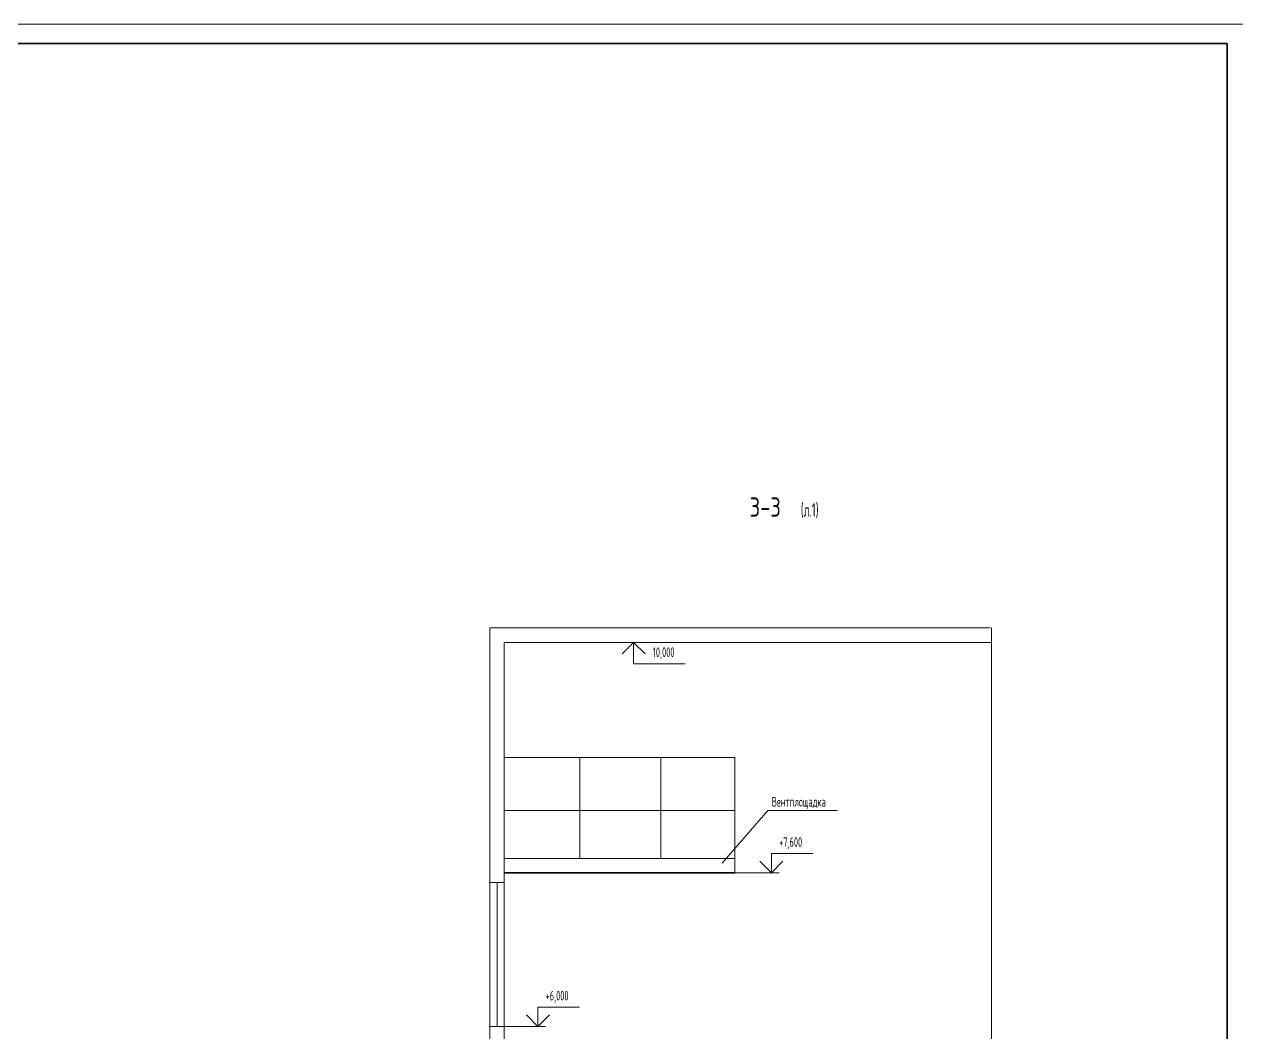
# Model space of a CAD drawing. Header units: millimetres. Extents: x -2281 to 5887, y 0 to 4166.
# Drawn here: x 3886.9 to 4202.5, y 331.6 to 594 of the extents above; entities that cross this region are included whole.
import ezdxf

# ---------------------------------------------------------------- set-up
doc = ezdxf.new("R2010")
doc.units = ezdxf.units.MM
for name, pattern in [('K5LT_BASIC', [0]), ('K5LT_THIN', [0]), ('K5LT_THIN_INCLUDED_TO_HATCHING', [0])]:
    doc.linetypes.add(name, pattern=pattern)
doc.layers.add('Системный слой', color=7, linetype='Continuous')
doc.styles.add('KTEXTSTYLE', font='GOST_AU.SHX', dxfattribs={"width": 0.96, "height": 5})

# ---------------------------------------------------------------- blocks, each defined once
blk = doc.blocks.new('U2')
at = {"layer": 'Системный слой', "color": 7, "linetype": 'K5LT_THIN_INCLUDED_TO_HATCHING', "lineweight": 13}
for p, q in [((4138.7, 436.9), (4138.7, 310.28)), ((4138.7, 310.28), (4143.7, 308.28)), ((4143.7, 308.28), (4133.7, 304.28)), ((4133.7, 304.28), (4138.7, 302.28)), ((4138.7, 302.28), (4138.7, 175.67))]:
    blk.add_line(p, q, dxfattribs=at)
blk = doc.blocks.new('U497')
at = {"layer": 'Системный слой', "color": 7, "linetype": 'K5LT_THIN', "lineweight": 13}
for p, q in [((4041.63, 433.14), (4047.51, 433.14)), ((4045.51, 433.14), (4042.51, 430.14)), ((4048.51, 430.14), (4045.51, 433.14)), ((4045.51, 433.14), (4045.51, 427.57)), ((4045.51, 427.57), (4058.93, 427.57))]:
    blk.add_line(p, q, dxfattribs=at)
at = {"layer": 'Системный слой', "color": 7, "insert": (4050.51, 431.84), "char_height": 2.5, "attachment_point": 1, "style": 'KTEXTSTYLE'}
blk.add_mtext('\\H3.5;\\W0.965;\\Q15;\\Q0;\\W0.715;\\H2.50;10,000', dxfattribs=at)
blk = doc.blocks.new('U500')
at = {"layer": 'Системный слой', "color": 7, "linetype": 'K5LT_THIN', "lineweight": 13}
for p, q in [((4020.6, 333.17), (4020.6, 338.17)), ((4020.6, 338.17), (4031.42, 338.17)), ((4017.6, 336.17), (4020.6, 333.17)), ((4020.6, 333.17), (4023.6, 336.17)), ((4011.85, 333.17), (4022.6, 333.17))]:
    blk.add_line(p, q, dxfattribs=at)
at = {"layer": 'Системный слой', "color": 7, "insert": (4022.6, 342.44), "char_height": 2.5, "attachment_point": 1, "style": 'KTEXTSTYLE'}
blk.add_mtext('\\H3.5;\\W0.965;\\Q15;\\Q0;\\W0.715;\\H2.50;+6,000', dxfattribs=at)
blk = doc.blocks.new('U502')
at = {"layer": 'Системный слой', "color": 7, "linetype": 'K5LT_THIN', "lineweight": 13}
for p, q in [((4078.39, 376.16), (4081.39, 373.16)), ((4081.39, 373.16), (4081.39, 378.16)), ((4081.39, 378.16), (4092.2, 378.16)), ((4081.39, 373.16), (4084.39, 376.16)), ((4071.85, 373.16), (4083.39, 373.16))]:
    blk.add_line(p, q, dxfattribs=at)
at = {"layer": 'Системный слой', "color": 7, "insert": (4083.39, 382.43), "char_height": 2.5, "attachment_point": 1, "style": 'KTEXTSTYLE'}
blk.add_mtext('\\H3.5;\\W0.965;\\Q15;\\Q0;\\W0.715;\\H2.50;+7,600', dxfattribs=at)
blk = doc.blocks.new('U503')
at = {"layer": 'Системный слой', "color": 7, "linetype": 'K5LT_THIN', "lineweight": 13}
for q in [(4068.55, 375.68), (4098.54, 389.41)]:
    blk.add_line((4080.47, 389.41), q, dxfattribs=at)
at = {"layer": 'Системный слой', "color": 7, "insert": (4081.47, 392.91), "char_height": 2.5, "attachment_point": 1, "style": 'KTEXTSTYLE'}
blk.add_mtext('\\H3.5;\\W0.965;\\Q15;\\Q0;\\W0.715;\\H2.50;Вентплощадка', dxfattribs=at)

msp = doc.modelspace()

# ---------------------------------------------------------------- hatches: boundary and pattern name
at = {"layer": 'Системный слой', "true_color": 0xff0000}
h = msp.add_hatch(dxfattribs=at)
h.set_pattern_fill('', color=1, angle=90, style=0, pattern_type=0)
h.set_pattern_definition([(135, (0, 0), (-1.7960512, -1.7960512), [])])
h.paths.add_polyline_path([(3961.4565, 508.95866), (3961.31802, 508.95866), (3961.28602, 508.99066), (3961.28602, 509.72666), (3961.31802, 509.75866), (3961.3915, 509.75866), (3961.3915, 509.35866), (3961.4565, 509.35866)])
h.paths.add_polyline_path([(3960.50698, 508.99066), (3960.47498, 508.95866), (3960.3365, 508.95866), (3960.3365, 509.35866), (3960.4015, 509.35866), (3960.4015, 509.75866), (3960.47498, 509.75866), (3960.50698, 509.72666)])

# ---------------------------------------------------------------- linework, layer by layer
at = {"color": 7, "linetype": 'K5LT_THIN', "lineweight": 13}
msp.add_line((3364, 594), (4205, 594), dxfattribs=at)
at = {"color": 5, "linetype": 'K5LT_BASIC', "lineweight": 35, "true_color": 0x0000ff}
for p, q in [((3384, 589), (4200, 589)), ((4200, 589), (4200, 5))]:
    msp.add_line(p, q, dxfattribs=at)
at = {"layer": 'Системный слой', "color": 7, "linetype": 'K5LT_THIN', "lineweight": 13}
for p, q in [((4008.1032, 436.89717), (4138.31181, 436.89717)), ((4008.1032, 319.55544), (4008.1032, 436.89717)), ((4011.85319, 319.19632), (4011.8532, 433.14717)), ((4011.8532, 433.14717), (4138.70198, 433.13761)), ((4071.8532, 403.15814), (4011.85258, 403.15814)), ((4031.48191, 403.15814), (4031.48191, 376.90749)), ((4052.56237, 403.15814), (4052.56237, 376.90809)), ((4071.85319, 373.15814), (4071.8532, 403.15814)), ((4011.85319, 389.40814), (4071.85319, 389.40814)), ((4011.85319, 376.90814), (4071.85319, 376.90814)), ((4008.10301, 370.66794), (4011.8532, 370.66794)), ((4009.97819, 333.16794), (4009.97811, 370.66794)), ((4011.85319, 333.16794), (4008.10319, 333.16794))]:
    msp.add_line(p, q, dxfattribs=at)
at = {"layer": 'Системный слой', "color": 5, "linetype": 'K5LT_BASIC', "lineweight": 35, "true_color": 0x0000ff}
msp.add_line((4071.85319, 373.15814), (4011.85319, 373.15814), dxfattribs=at)

# ---------------------------------------------------------------- block references
at = {"layer": 'Системный слой'}
for name in ['U2', 'U497', 'U503', 'U502', 'U500']:
    msp.add_blockref(name, (0, 0), dxfattribs=at)

# ---------------------------------------------------------------- texts
at = {"layer": 'Системный слой', "color": 7, "char_height": 2.5, "attachment_point": 1, "style": 'KTEXTSTYLE'}
for s, insert in [('\\H3.5;\\W0.965;\\Q15;\\Q0;\\H5.00;3-3', (4075.71594, 470.86141)), ('\\H3.5;\\W0.965;\\Q15;\\Q0;\\W0.715;(л.1)', (4089.0198, 469.36141))]:
    msp.add_mtext(s, dxfattribs=dict(at, insert=insert))

doc.saveas('drawing.dxf')
